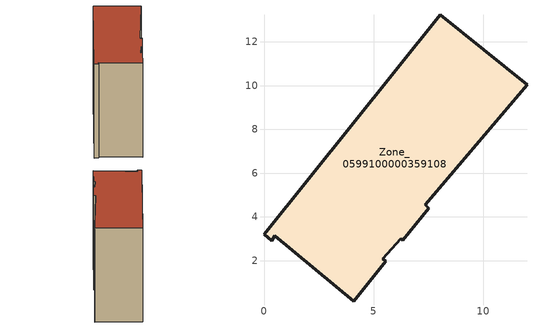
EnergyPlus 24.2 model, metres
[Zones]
Zone_0599100000359108
 floor ground (C_G): 5.42,2.09 5.57,1.97 4.09,0.14 0.49,3.13 0.36,2.92 0,3.21 8.04,13.24 12.01,10.04 7.36,4.55 7.52,4.41 6.33,2.93 6.25,3 z3.62
 wall outside (C_F): 7.36,4.55 12.01,10.04 8.04,13.24 0,3.21 0.36,2.92 0.49,3.13 4.09,0.14 5.57,1.97 5.42,2.09 6.25,3 6.33,2.93 7.52,4.41 7.36,4.55 z3.62:14.94
 roof outside (C_R): 5.57,1.97 5.42,2.09 6.25,3 6.33,2.93 7.52,4.41 7.36,4.55 12.01,10.04 8.04,13.24 0,3.21 0.36,2.92 0.49,3.13 4.09,0.14 z14.94
[BUILDING]
Pand.0599100000359108: North Axis=0; Terrain=City; Loads Convergence Tolerance Value=0.04; Temperature Convergence Tolerance Value=0.4; Solar Distribution=FullExterior; Maximum Number of Warmup Days=25; Minimum Number of Warmup Days=1
[Site:Location]
Rotterdam.The.Hague.AP_ZH_NLD Design_Conditions: Latitude=51.96; Longitude=4.45; Time Zone=1; Elevation=-4.5
[SITE:GROUNDTEMPERATURE:BUILDINGSURFACE]
18, 18, 18, 18, 18, 18, 18, 18, 18, 18, 18, 18
[MATERIAL] Thermal Absorptance=0.9; Solar Absorptance=0.7; Visible Absorptance=0.7
Name | Roughness | Thickness | Conductivity | Density | Specific Heat
G.TI.1992-2005 | MediumSmooth | 0.15 | 0.06 | 540 | 1210
F.TI.1992-2005 | Rough | 0.3 | 0.12 | 1920 | 840
R.TI.1992-2005 | MediumRough | 0.2 | 0.08 | 1500 | 1000
[CONSTRUCTION]
C_G: G.TI.1992-2005
C_F: F.TI.1992-2005
C_R: R.TI.1992-2005
[ZONE]
Zone_0599100000359108: Type=1; Multiplier=1; Ceiling Height=Autocalculate; Volume=Autocalculate; Floor Area=autocalculate; Part of Total Floor Area=Yes
[ZONEINFILTRATION:DESIGNFLOWRATE]
Infil_Zone_0599100000359108: Zone or ZoneList or Space or SpaceList=Zone_0599100000359108; Schedule=AlwaysOn; Design Flow Rate Calculation Method=Flow/Area; Flow Rate per Floor Area=0.0015; Constant Term Coefficient=1; Temperature Term Coefficient=0; Velocity Term Coefficient=0; Velocity Squared Term Coefficient=0
[HVACTEMPLATE:ZONE:IDEALLOADSAIRSYSTEM]
Zone_0599100000359108: Maximum Heating Supply Air Temperature=50; Minimum Cooling Supply Air Temperature=13; Maximum Heating Supply Air Humidity Ratio=0.0156; Minimum Cooling Supply Air Humidity Ratio=0.0077; Heating Limit=NoLimit; Cooling Limit=NoLimit; Dehumidification Control Type=ConstantSensibleHeatRatio; Cooling Sensible Heat Ratio=0.7; Dehumidification Setpoint=60; Humidification Control Type=None; Humidification Setpoint=30; Outdoor Air Method=None; Outdoor Air Flow Rate per Person=0.00944; Outdoor Air Flow Rate per Zone Floor Area=0; Outdoor Air Flow Rate per Zone=0; Demand Controlled Ventilation Type=None; Outdoor Air Economizer Type=NoEconomizer; Heat Recovery Type=None; Sensible Heat Recovery Effectiveness=0.7; Latent Heat Recovery Effectiveness=0.65
[ZONECONTROL:THERMOSTAT]
ThermostatControl_Zone_0599100000359108: Zone or ZoneList=Zone_0599100000359108; Control Type Schedule=DualSetpointControlType; Control 1=Thermostat_Zone_0599100000359108; Temperature Difference Between Cutout And Setpoint=0
[THERMOSTATSETPOINT:DUALSETPOINT]
Thermostat_Zone_0599100000359108: Heating Setpoint Temperature Schedule=HeatingSetpoint_Zone_0599100000359108; Cooling Setpoint Temperature Schedule=CoolingSetpoint_Zone_0599100000359108
[SCHEDULE:COMPACT]
HeatingSetpoint_Zone_0599100000359108: Through: 12/31, For: AllDays, Until: 24:00, 21
CoolingSetpoint_Zone_0599100000359108: Through: 12/31, For: AllDays, Until: 24:00, 24
DualSetpointControlType: Through: 12/31, For: AllDays, Until: 24:00, 4
AlwaysOn: Through: 12/31, For: AllDays, Until: 24:00, 1
